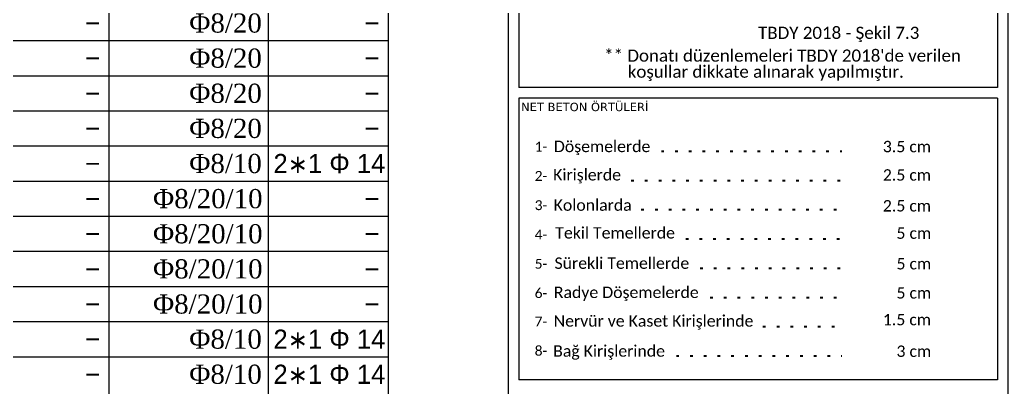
# Model space of a CAD drawing. Header units: millimetres. Extents: x 2232 to 85269, y -3593 to 5869.
# Drawn here: x 31031 to 31589, y -2782 to -2575 of the extents above; entities that cross this region are included whole.
import ezdxf

# ---------------------------------------------------------------- set-up
doc = ezdxf.new("R2010")
doc.units = ezdxf.units.MM
doc.linetypes.add('DOT4', pattern=[7.75, 1.5, -6.25])
doc.layers.add('Donatı Metraj Tablosu', color=7, linetype='Continuous')
doc.layers.add('Standart', color=7, linetype='Continuous')
doc.styles.add('calibri_1_18', font='calibri.ttf', dxfattribs={"height": 0.2})
doc.styles.add('symbol_1_18', font='symbol.ttf', dxfattribs={"height": 0.2})
doc.styles.add('times new roman_1_18', font='times.ttf', dxfattribs={"height": 0.2})
doc.styles.add('verdana_1_18', font='verdana.ttf', dxfattribs={"height": 0.2})

# ---------------------------------------------------------------- blocks, each defined once
blk = doc.blocks.new('IDE212Entity7341')
at = {"layer": 'Donatı Metraj Tablosu', "color": 1, "linetype": 'Continuous', "lineweight": 5}
for points in [[(29068, 774.4), (29068, 0)], [(29108, 774.4), (29108, 0)], [(29138, 774.4), (29138, 0)], [(28798, 396), (29138, 396)], [(28798, 387.2), (29138, 387.2)], [(28798, 378.4), (29138, 378.4)], [(28798, 369.6), (29138, 369.6)], [(28798, 360.8), (29138, 360.8)], [(28798, 352), (29138, 352)], [(28798, 343.2), (29138, 343.2)], [(28798, 334.4), (29138, 334.4)], [(28798, 325.6), (29138, 325.6)], [(28798, 316.8), (29138, 316.8)]]:
    blk.add_lwpolyline(points, dxfattribs=at)
for s, style, p in [('Φ8/20', 'times new roman_1_18', (29088.19, 398)), ('-', 'symbol_1_18', (29062.1, 398)), ('-', 'symbol_1_18', (29132.1, 398)), ('Φ8/20', 'times new roman_1_18', (29088.19, 389.2)), ('-', 'symbol_1_18', (29062.1, 389.2)), ('-', 'symbol_1_18', (29132.1, 389.2)), ('Φ8/20', 'times new roman_1_18', (29088.19, 380.4)), ('-', 'symbol_1_18', (29062.1, 380.4)), ('-', 'symbol_1_18', (29132.1, 380.4)), ('-', 'symbol_1_18', (29062.1, 371.6)), ('Φ8/20', 'times new roman_1_18', (29088.19, 371.6)), ('-', 'symbol_1_18', (29132.1, 371.6)), ('Φ8/10', 'times new roman_1_18', (29088.19, 362.8)), ('2*1 F 14', 'symbol_1_18', (29109.29, 362.8)), ('-', 'symbol_1_18', (29062.1, 362.8)), ('Φ8/20/10', 'times new roman_1_18', (29079.11, 354)), ('-', 'symbol_1_18', (29062.1, 354)), ('-', 'symbol_1_18', (29132.1, 354)), ('Φ8/20/10', 'times new roman_1_18', (29079.11, 345.2)), ('-', 'symbol_1_18', (29062.1, 345.2)), ('-', 'symbol_1_18', (29132.1, 345.2)), ('Φ8/20/10', 'times new roman_1_18', (29079.11, 336.4)), ('-', 'symbol_1_18', (29062.1, 336.4)), ('-', 'symbol_1_18', (29132.1, 336.4)), ('Φ8/20/10', 'times new roman_1_18', (29079.11, 327.6)), ('-', 'symbol_1_18', (29062.1, 327.6)), ('-', 'symbol_1_18', (29132.1, 327.6)), ('Φ8/10', 'times new roman_1_18', (29088.19, 318.8)), ('2*1 F 14', 'symbol_1_18', (29109.29, 318.8)), ('-', 'symbol_1_18', (29062.1, 318.8)), ('Φ8/10', 'times new roman_1_18', (29088.19, 310)), ('2*1 F 14', 'symbol_1_18', (29109.29, 310)), ('-', 'symbol_1_18', (29062.1, 310))]:
    blk.add_text(s, height=4.8, dxfattribs=dict(at, style=style)).set_placement(p)

msp = doc.modelspace()

# ---------------------------------------------------------------- linework, layer by layer
at = {"layer": 'Standart', "color": 250, "linetype": 'Continuous', "lineweight": 5}
for points in [[(31306.76, -1596.57), (31306.76, -3441)], [(31588.76, -3441), (31588.76, -1596.57)], [(31312.76, -2202.73), (31312.76, -2613.2)], [(31582.76, -2202.73), (31582.76, -2613.2)], [(31582.76, -2613.2), (31312.76, -2613.2)], [(31312.76, -2619.2), (31312.76, -2777.92)], [(31582.76, -2619.2), (31312.76, -2619.2)], [(31582.76, -2619.2), (31582.76, -2777.92)], [(31582.76, -2777.92), (31312.76, -2777.92)]]:
    msp.add_lwpolyline(points, dxfattribs=at)
at = {"layer": 'Standart', "color": 8, "linetype": 'DOT4', "lineweight": -3}
for points in [[(31393.16, -2649.04), (31495, -2649.04)], [(31376.19, -2665.53), (31495, -2665.53)], [(31381.87, -2682.02), (31495, -2682.02)], [(31406.9, -2698.51), (31495, -2698.51)], [(31415.04, -2715), (31495, -2715)], [(31420.69, -2731.49), (31495, -2731.49)], [(31450.46, -2747.98), (31495, -2747.98)], [(31401.62, -2764.46), (31495, -2764.46)]]:
    msp.add_lwpolyline(points, dxfattribs=at)

# ---------------------------------------------------------------- block references
at = {"layer": 'Standart', "xscale": 2.25, "yscale": 2.25, "zscale": 2.25}
msp.add_blockref('IDE212Entity7341', (-34321.45, -3477.75), dxfattribs=at)

# ---------------------------------------------------------------- texts
at = {"layer": 'Standart', "color": 254, "linetype": 'Continuous', "lineweight": -3, "style": 'calibri_1_18'}
for s, height, p in [(' TBDY 2018 - Şekil 7.3', 6.8571, (31445.28, -2585.81)), ("** Donatı düzenlemeleri TBDY 2018'de verilen ", 6.8571, (31360.92, -2598.64)), ('koşullar dikkate alınarak yapılmıştır.', 6.8571, (31374.23, -2607.69)), ('Kirişlerde', 6.429, (31332.17, -2665.62)), ('2.5 cm', 6.429, (31518.05, -2665.71)), ('Kolonlarda', 6.429, (31332.45, -2682.69)), ('2.5 cm', 6.429, (31518.05, -2683.1)), ('Tekil Temellerde', 6.4286, (31333.36, -2698.36)), ('5 cm', 6.429, (31525.74, -2698.52)), ('Sürekli Temellerde', 6.4286, (31332.93, -2715.44)), ('5 cm', 6.429, (31525.74, -2715.75)), ('5 cm', 6.429, (31525.74, -2732.2)), ('Nervür ve Kaset Kirişlerinde', 6.4286, (31332.46, -2748.01))]:
    msp.add_text(s, height=height, dxfattribs=at).set_placement(p)
at = {"layer": 'Standart', "color": 1, "linetype": 'Continuous', "lineweight": 5, "style": 'verdana_1_18'}
msp.add_text('NET BETON ÖRTÜLERİ', height=4.7143, dxfattribs=at).set_placement((31314.09, -2626.51))
at = {"layer": 'Standart', "color": 254, "linetype": 'Continuous', "lineweight": 5, "style": 'calibri_1_18'}
for s, height, p in [('1-', 5.571, (31321.76, -2649.3)), ('Döşemelerde', 6.4286, (31332.58, -2649.63)), ('3.5 cm', 6.429, (31518.05, -2649.71)), ('2-', 5.571, (31321.76, -2665.82)), ('3-', 5.571, (31321.76, -2682.33)), ('4-', 5.571, (31321.76, -2698.85)), ('5-', 5.571, (31321.76, -2715.36)), ('Radye Döşemelerde', 6.4286, (31332.55, -2731.88)), ('6-', 5.571, (31321.76, -2731.88)), ('1.5 cm', 6.429, (31518.05, -2747.26)), ('7-', 5.571, (31321.76, -2747.88)), ('8-', 5.571, (31321.76, -2764.4)), ('Bağ Kirişlerinde', 6.4286, (31332.16, -2764.96)), ('3 cm', 6.429, (31525.74, -2765.09))]:
    msp.add_text(s, height=height, dxfattribs=at).set_placement(p)

doc.saveas('drawing.dxf')
